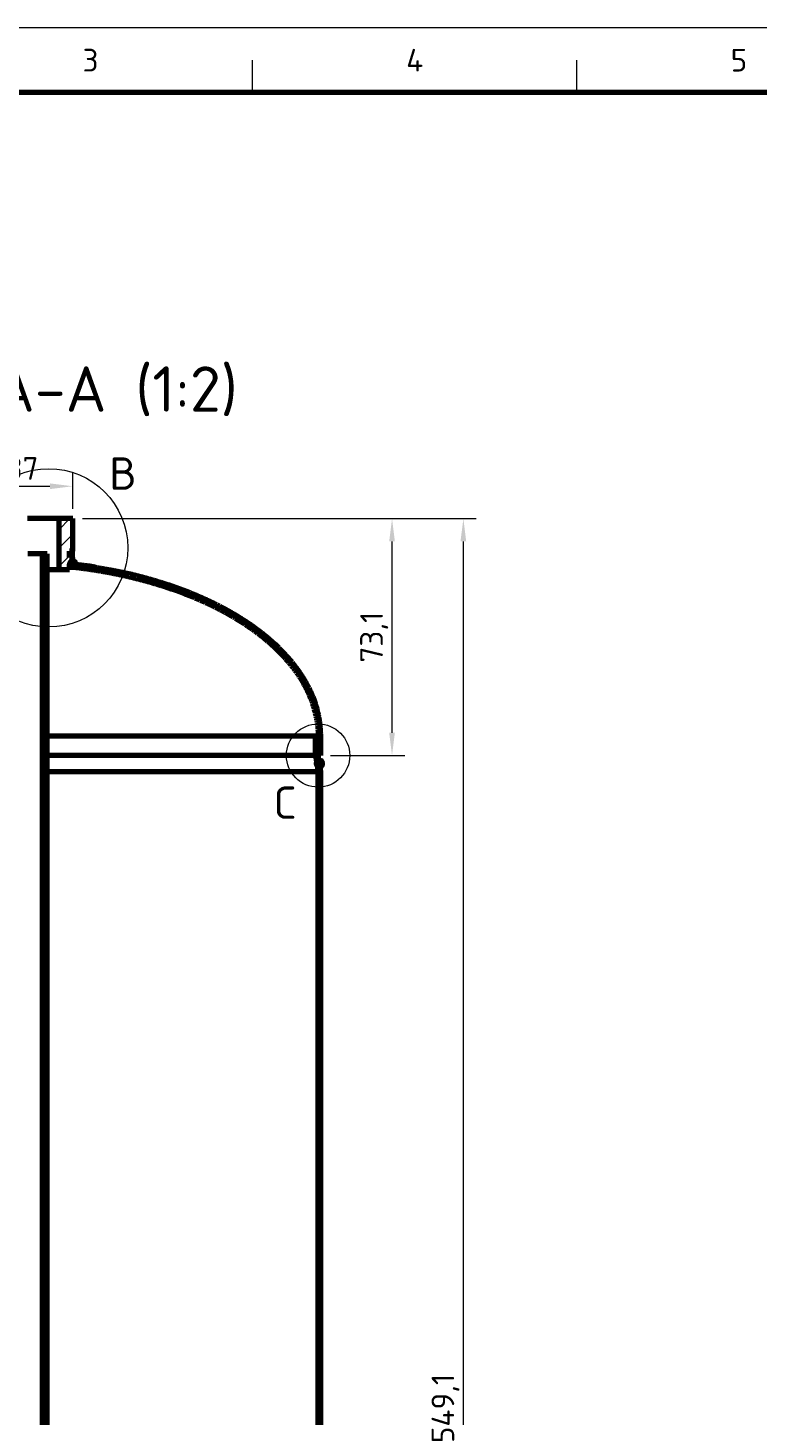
# Model space of a CAD drawing. Header units: millimetres. Extents: x 0 to 2208, y 0 to 420.
# Drawn here: x 592.3 to 705, y 205.8 to 420 of the extents above; entities that cross this region are included whole.
import ezdxf
from ezdxf.enums import TextEntityAlignment as Align

# ---------------------------------------------------------------- set-up
doc = ezdxf.new("R2010")
doc.units = ezdxf.units.MM
for name, color, linetype, lineweight in [('01-VISIBLE', 7, 'CONTINUOUS', 70), ('04-COTA', 3, 'CONTINUOUS', 18), ('05-RAYADO', 8, 'CONTINUOUS', 18), ('06-TEXTO', 7, 'CONTINUOUS', 25), ('07-RECUADRO', 7, 'CONTINUOUS', 70), ('08-FINA', 5, 'CONTINUOUS', 18)]:
    doc.layers.add(name, color=color, linetype=linetype, lineweight=lineweight)
doc.styles.add('ISO3098', font='isocpeur.ttf')
doc.dimstyles.new('FLAMA-IRAM', dxfattribs={"dimtxt": 3.5, "dimasz": 3.5, "dimexe": 2, "dimexo": 1.5, "dimgap": 1, "dimtad": 1, "dimdec": 1, "dimtxsty": 'ISO3098', "dimblk": 'IRAM_FLECHA', "dimblk1": 'IRAM_FLECHA', "dimblk2": 'IRAM_FLECHA', "dimcen": 2.5, "dimclrd": 256, "dimclre": 256, "dimclrt": 256, "dimazin": 3, "dimtfac": 1, "dimtmove": 0, "dimatfit": 3, "dimlwd": 18, "dimlwe": 18})

# ---------------------------------------------------------------- blocks, each defined once
blk = doc.blocks.new('IRAM_FLECHA')
blk.add_solid([(0, 0), (-1, 0.125), (-1, -0.125)])

msp = doc.modelspace()

# ---------------------------------------------------------------- hatches: boundary and pattern name
at = {"layer": '05-RAYADO'}
h = msp.add_hatch(dxfattribs=at)
h.set_pattern_fill('ANSI31', scale=0.62992)
h.paths.add_polyline_path([(599.25, 337.269), (598.755, 337.269), (598.755, 336.368), (597.094, 336.368), (597.094, 344.269), (599.25, 344.269), (599.25, 339.269), (598.75, 339.269), (598.75, 338.269), (599.25, 338.269)])
h = msp.add_hatch(color=7, dxfattribs=at)
h.dxf.hatch_style = 1
h.paths.add_polyline_path([(594.575, 338.869), (595.325, 338.869), (595.325, 81.131), (594.575, 81.131)])
h = msp.add_hatch(color=7, dxfattribs=at)
h.dxf.hatch_style = 1
h.paths.add_polyline_path([(637.5, 310.731), (637.5, 307.731), (637.1, 307.731), (637.1, 310.731), (637.1, 310.857), (637.099, 310.982), (637.098, 311.108), (637.096, 311.233), (637.094, 311.359), (637.09, 311.485), (637.086, 311.61), (637.081, 311.736), (637.074, 311.861), (637.066, 311.986), (637.056, 312.112), (637.044, 312.237), (637.031, 312.362), (637.015, 312.486), (636.996, 312.61), (636.977, 312.734), (636.955, 312.858), (636.933, 312.982), (636.91, 313.105), (636.886, 313.229), (636.862, 313.352), (636.838, 313.475), (636.813, 313.598), (636.788, 313.721), (636.762, 313.844), (636.735, 313.967), (636.708, 314.09), (636.68, 314.212), (636.652, 314.335), (636.623, 314.457), (636.593, 314.579), (636.563, 314.701), (636.532, 314.822), (636.5, 314.944), (636.467, 315.065), (636.433, 315.186), (636.398, 315.307), (636.362, 315.427), (636.325, 315.547), (636.286, 315.667), (636.247, 315.786), (636.207, 315.905), (636.165, 316.023), (636.122, 316.141), (636.079, 316.259), (636.034, 316.377), (635.988, 316.494), (635.942, 316.61), (635.894, 316.726), (635.845, 316.842), (635.796, 316.958), (635.746, 317.073), (635.694, 317.187), (635.642, 317.302), (635.589, 317.416), (635.536, 317.529), (635.482, 317.643), (635.427, 317.756), (635.371, 317.868), (635.315, 317.981), (635.258, 318.093), (635.2, 318.204), (635.142, 318.315), (635.083, 318.426), (635.023, 318.537), (634.963, 318.647), (634.902, 318.757), (634.841, 318.866), (634.778, 318.975), (634.715, 319.084), (634.652, 319.193), (634.588, 319.3), (634.523, 319.408), (634.457, 319.515), (634.391, 319.622), (634.324, 319.728), (634.256, 319.834), (634.188, 319.94), (634.119, 320.045), (634.05, 320.149), (633.98, 320.253), (633.909, 320.357), (633.837, 320.46), (633.765, 320.563), (633.693, 320.666), (633.619, 320.768), (633.546, 320.87), (633.471, 320.971), (633.396, 321.072), (633.321, 321.172), (633.245, 321.272), (633.168, 321.371), (633.091, 321.471), (633.013, 321.569), (632.935, 321.668), (632.856, 321.765), (632.777, 321.863), (632.697, 321.96), (632.617, 322.057), (632.537, 322.153), (632.455, 322.249), (632.374, 322.344), (632.292, 322.439), (632.209, 322.534), (632.126, 322.628), (632.042, 322.722), (631.959, 322.815), (631.874, 322.909), (631.789, 323.001), (631.704, 323.093), (631.618, 323.185), (631.532, 323.277), (631.446, 323.368), (631.359, 323.458), (631.271, 323.548), (631.183, 323.638), (631.095, 323.728), (631.007, 323.817), (630.918, 323.905), (630.828, 323.994), (630.738, 324.081), (630.648, 324.169), (630.558, 324.256), (630.467, 324.342), (630.375, 324.429), (630.284, 324.515), (630.191, 324.6), (630.099, 324.685), (630.006, 324.77), (629.913, 324.854), (629.82, 324.938), (629.726, 325.021), (629.632, 325.105), (629.537, 325.187), (629.442, 325.27), (629.347, 325.352), (629.252, 325.433), (629.156, 325.515), (629.06, 325.595), (628.963, 325.676), (628.867, 325.756), (628.77, 325.836), (628.672, 325.915), (628.575, 325.994), (628.477, 326.073), (628.378, 326.151), (628.28, 326.229), (628.181, 326.307), (628.082, 326.384), (627.983, 326.461), (627.883, 326.537), (627.783, 326.613), (627.683, 326.689), (627.582, 326.764), (627.482, 326.839), (627.381, 326.914), (627.279, 326.988), (627.178, 327.062), (627.076, 327.136), (626.974, 327.209), (626.872, 327.282), (626.769, 327.355), (626.667, 327.427), (626.564, 327.499), (626.46, 327.57), (626.357, 327.642), (626.253, 327.712), (626.149, 327.783), (626.045, 327.853), (625.941, 327.923), (625.836, 327.993), (625.731, 328.062), (625.626, 328.131), (625.521, 328.199), (625.415, 328.267), (625.31, 328.335), (625.204, 328.403), (625.098, 328.47), (624.991, 328.537), (624.885, 328.603), (624.778, 328.67), (624.671, 328.735), (624.564, 328.801), (624.457, 328.866), (624.349, 328.931), (624.241, 328.996), (624.133, 329.06), (624.025, 329.124), (623.917, 329.188), (623.809, 329.251), (623.7, 329.314), (623.591, 329.377), (623.482, 329.439), (623.373, 329.501), (623.264, 329.563), (623.154, 329.625), (623.044, 329.686), (622.935, 329.747), (622.824, 329.807), (622.714, 329.868), (622.604, 329.928), (622.493, 329.987), (622.383, 330.047), (622.272, 330.106), (622.161, 330.165), (622.05, 330.223), (621.938, 330.281), (621.827, 330.339), (621.715, 330.397), (621.604, 330.454), (621.492, 330.511), (621.38, 330.568), (621.267, 330.624), (621.155, 330.68), (621.042, 330.736), (620.93, 330.792), (620.817, 330.847), (620.704, 330.902), (620.591, 330.957), (620.478, 331.011), (620.364, 331.065), (620.251, 331.119), (620.137, 331.173), (620.024, 331.226), (619.91, 331.279), (619.796, 331.332), (619.682, 331.384), (619.567, 331.437), (619.453, 331.489), (619.339, 331.54), (619.224, 331.592), (619.109, 331.643), (618.994, 331.694), (618.879, 331.744), (618.764, 331.794), (618.649, 331.844), (618.534, 331.894), (618.418, 331.944), (618.303, 331.993), (618.187, 332.042), (618.071, 332.091), (617.955, 332.139), (617.839, 332.187), (617.723, 332.235), (617.607, 332.283), (617.491, 332.33), (617.374, 332.377), (617.258, 332.424), (617.141, 332.471), (617.024, 332.517), (616.907, 332.563), (616.79, 332.609), (616.673, 332.654), (616.556, 332.7), (616.439, 332.745), (616.322, 332.79), (616.204, 332.834), (616.087, 332.879), (615.969, 332.923), (615.851, 332.966), (615.733, 333.01), (615.616, 333.053), (615.498, 333.096), (615.379, 333.139), (615.261, 333.182), (615.143, 333.224), (615.025, 333.266), (614.906, 333.308), (614.788, 333.349), (614.669, 333.391), (614.55, 333.432), (614.432, 333.473), (614.313, 333.513), (614.194, 333.554), (614.075, 333.594), (613.956, 333.634), (613.836, 333.673), (613.717, 333.713), (613.598, 333.752), (613.478, 333.791), (613.359, 333.829), (613.239, 333.868), (613.12, 333.906), (613, 333.944), (612.88, 333.982), (612.76, 334.019), (612.64, 334.056), (612.52, 334.093), (612.4, 334.13), (612.28, 334.167), (612.16, 334.203), (612.039, 334.239), (611.919, 334.275), (611.799, 334.311), (611.678, 334.346), (611.557, 334.381), (611.437, 334.416), (611.316, 334.451), (611.195, 334.486), (611.074, 334.52), (610.954, 334.554), (610.833, 334.588), (610.712, 334.621), (610.59, 334.655), (610.469, 334.688), (610.348, 334.721), (610.227, 334.753), (610.105, 334.786), (609.984, 334.818), (609.863, 334.85), (609.741, 334.882), (609.619, 334.913), (609.498, 334.945), (609.376, 334.976), (609.254, 335.007), (609.133, 335.038), (609.011, 335.068), (608.889, 335.098), (608.767, 335.128), (608.645, 335.158), (608.523, 335.188), (608.401, 335.217), (608.278, 335.246), (608.156, 335.275), (608.034, 335.304), (607.912, 335.333), (607.789, 335.361), (607.667, 335.389), (607.544, 335.417), (607.422, 335.444), (607.299, 335.472), (607.177, 335.499), (607.054, 335.526), (606.931, 335.553), (606.808, 335.58), (606.686, 335.606), (606.563, 335.632), (606.44, 335.658), (606.317, 335.684), (606.194, 335.709), (606.071, 335.735), (605.948, 335.76), (605.825, 335.785), (605.702, 335.809), (605.578, 335.834), (605.455, 335.858), (605.332, 335.882), (605.209, 335.906), (605.085, 335.93), (604.962, 335.953), (604.838, 335.977), (604.715, 336), (604.591, 336.022), (604.468, 336.045), (604.344, 336.067), (604.221, 336.09), (604.097, 336.112), (603.973, 336.133), (603.85, 336.155), (603.726, 336.176), (603.602, 336.198), (603.478, 336.219), (603.354, 336.239), (603.23, 336.26), (603.106, 336.28), (602.982, 336.301), (602.858, 336.321), (602.734, 336.34), (602.61, 336.36), (602.486, 336.379), (602.362, 336.398), (602.238, 336.417), (602.114, 336.436), (601.989, 336.455), (601.865, 336.473), (601.741, 336.491), (601.617, 336.509), (601.492, 336.527), (601.368, 336.545), (601.243, 336.562), (601.119, 336.579), (600.995, 336.596), (600.87, 336.613), (600.746, 336.63), (600.621, 336.646), (600.496, 336.662), (600.372, 336.678), (600.247, 336.694), (600.123, 336.709), (599.998, 336.725), (599.873, 336.74), (599.749, 336.755), (599.624, 336.77), (599.499, 336.784), (599.374, 336.799), (599.249, 336.813), (599.125, 336.827), (599, 336.841), (598.875, 336.855), (598.75, 336.868), (598.75, 337.269), (598.876, 337.255), (599.003, 337.242), (599.129, 337.228), (599.256, 337.215), (599.382, 337.201), (599.509, 337.188), (599.635, 337.174), (599.762, 337.161), (599.888, 337.147), (600.014, 337.133), (600.141, 337.119), (600.267, 337.106), (600.394, 337.092), (600.52, 337.078), (600.646, 337.064), (600.773, 337.05), (600.899, 337.036), (601.026, 337.022), (601.152, 337.007), (601.278, 336.993), (601.405, 336.978), (601.531, 336.963), (601.657, 336.948), (601.783, 336.933), (601.91, 336.917), (602.036, 336.901), (602.162, 336.884), (602.287, 336.866), (602.413, 336.844), (602.536, 336.814), (602.655, 336.768), (602.777, 336.734), (602.901, 336.706), (603.026, 336.681), (603.151, 336.656), (603.276, 336.633), (603.401, 336.61), (603.526, 336.587), (603.651, 336.564), (603.776, 336.542), (603.901, 336.519), (604.026, 336.497), (604.152, 336.475), (604.277, 336.453), (604.402, 336.43), (604.527, 336.408), (604.653, 336.386), (604.778, 336.364), (604.903, 336.342), (605.028, 336.319), (605.153, 336.297), (605.278, 336.274), (605.404, 336.252), (605.529, 336.229), (605.654, 336.206), (605.779, 336.183), (605.904, 336.16), (606.029, 336.137), (606.154, 336.113), (606.279, 336.09), (606.404, 336.066), (606.529, 336.042), (606.653, 336.017), (606.778, 335.992), (606.903, 335.967), (607.027, 335.942), (607.152, 335.916), (607.276, 335.89), (607.401, 335.864), (607.525, 335.837), (607.649, 335.81), (607.773, 335.782), (607.897, 335.754), (608.021, 335.726), (608.145, 335.697), (608.269, 335.668), (608.393, 335.639), (608.517, 335.609), (608.64, 335.579), (608.764, 335.549), (608.887, 335.518), (609.01, 335.487), (609.133, 335.455), (609.257, 335.424), (609.38, 335.391), (609.503, 335.359), (609.625, 335.326), (609.748, 335.293), (609.871, 335.26), (609.994, 335.227), (610.116, 335.193), (610.239, 335.159), (610.361, 335.125), (610.484, 335.091), (610.606, 335.057), (610.729, 335.022), (610.851, 334.988), (610.974, 334.953), (611.096, 334.918), (611.218, 334.883), (611.34, 334.848), (611.462, 334.813), (611.585, 334.777), (611.707, 334.742), (611.829, 334.706), (611.951, 334.67), (612.072, 334.634), (612.194, 334.597), (612.316, 334.561), (612.438, 334.524), (612.56, 334.487), (612.681, 334.45), (612.803, 334.412), (612.924, 334.375), (613.046, 334.337), (613.167, 334.299), (613.288, 334.261), (613.409, 334.222), (613.531, 334.184), (613.652, 334.145), (613.773, 334.105), (613.893, 334.066), (614.014, 334.026), (614.135, 333.986), (614.256, 333.946), (614.376, 333.905), (614.496, 333.865), (614.617, 333.823), (614.737, 333.782), (614.857, 333.74), (614.977, 333.698), (615.097, 333.656), (615.217, 333.614), (615.337, 333.571), (615.457, 333.528), (615.576, 333.485), (615.696, 333.441), (615.815, 333.397), (615.934, 333.353), (616.053, 333.309), (616.172, 333.264), (616.291, 333.219), (616.41, 333.174), (616.529, 333.129), (616.648, 333.083), (616.766, 333.037), (616.885, 332.991), (617.003, 332.944), (617.121, 332.898), (617.24, 332.851), (617.358, 332.803), (617.476, 332.756), (617.593, 332.708), (617.711, 332.66), (617.829, 332.612), (617.946, 332.563), (618.064, 332.514), (618.181, 332.465), (618.298, 332.416), (618.415, 332.366), (618.532, 332.317), (618.649, 332.267), (618.766, 332.216), (618.883, 332.166), (618.999, 332.115), (619.116, 332.064), (619.232, 332.012), (619.348, 331.96), (619.464, 331.908), (619.58, 331.856), (619.696, 331.804), (619.812, 331.751), (619.927, 331.698), (620.043, 331.644), (620.158, 331.591), (620.273, 331.537), (620.388, 331.483), (620.503, 331.428), (620.618, 331.373), (620.732, 331.318), (620.847, 331.263), (620.961, 331.207), (621.075, 331.151), (621.189, 331.095), (621.303, 331.039), (621.417, 330.982), (621.531, 330.925), (621.644, 330.867), (621.757, 330.81), (621.871, 330.752), (621.984, 330.693), (622.096, 330.635), (622.209, 330.576), (622.322, 330.517), (622.434, 330.457), (622.546, 330.397), (622.658, 330.337), (622.77, 330.277), (622.882, 330.216), (622.993, 330.155), (623.105, 330.094), (623.216, 330.032), (623.327, 329.97), (623.438, 329.908), (623.549, 329.845), (623.659, 329.782), (623.77, 329.719), (623.88, 329.655), (623.99, 329.592), (624.099, 329.527), (624.209, 329.463), (624.319, 329.398), (624.428, 329.333), (624.537, 329.268), (624.646, 329.202), (624.754, 329.136), (624.863, 329.069), (624.971, 329.003), (625.079, 328.936), (625.187, 328.868), (625.295, 328.801), (625.402, 328.733), (625.509, 328.664), (625.616, 328.595), (625.723, 328.526), (625.83, 328.457), (625.936, 328.387), (626.042, 328.317), (626.148, 328.247), (626.254, 328.176), (626.359, 328.105), (626.464, 328.034), (626.569, 327.962), (626.674, 327.89), (626.779, 327.818), (626.883, 327.745), (626.987, 327.672), (627.091, 327.598), (627.194, 327.524), (627.298, 327.45), (627.401, 327.376), (627.503, 327.301), (627.606, 327.226), (627.708, 327.15), (627.81, 327.074), (627.912, 326.998), (628.013, 326.921), (628.114, 326.844), (628.215, 326.767), (628.316, 326.689), (628.416, 326.611), (628.516, 326.532), (628.616, 326.453), (628.716, 326.374), (628.815, 326.294), (628.914, 326.214), (629.012, 326.134), (629.11, 326.053), (629.208, 325.972), (629.306, 325.891), (629.403, 325.809), (629.5, 325.727), (629.597, 325.644), (629.693, 325.561), (629.789, 325.478), (629.885, 325.394), (629.98, 325.31), (630.075, 325.225), (630.17, 325.14), (630.264, 325.055), (630.358, 324.969), (630.452, 324.883), (630.545, 324.797), (630.638, 324.71), (630.731, 324.623), (630.823, 324.535), (630.914, 324.447), (631.006, 324.359), (631.097, 324.27), (631.187, 324.181), (631.278, 324.091), (631.367, 324.001), (631.457, 323.91), (631.546, 323.82), (631.634, 323.728), (631.722, 323.637), (631.81, 323.545), (631.897, 323.452), (631.984, 323.359), (632.071, 323.266), (632.157, 323.172), (632.242, 323.078), (632.327, 322.984), (632.412, 322.889), (632.496, 322.794), (632.58, 322.698), (632.663, 322.602), (632.746, 322.505), (632.828, 322.408), (632.91, 322.311), (632.991, 322.213), (633.072, 322.115), (633.152, 322.016), (633.232, 321.917), (633.311, 321.818), (633.39, 321.718), (633.468, 321.617), (633.546, 321.517), (633.623, 321.415), (633.699, 321.314), (633.775, 321.212), (633.851, 321.11), (633.925, 321.007), (634, 320.904), (634.073, 320.8), (634.147, 320.696), (634.219, 320.592), (634.291, 320.487), (634.362, 320.381), (634.433, 320.276), (634.503, 320.17), (634.573, 320.063), (634.641, 319.956), (634.71, 319.849), (634.777, 319.741), (634.844, 319.633), (634.91, 319.524), (634.976, 319.415), (635.041, 319.306), (635.105, 319.196), (635.168, 319.086), (635.231, 318.976), (635.293, 318.865), (635.355, 318.753), (635.416, 318.642), (635.476, 318.529), (635.535, 318.417), (635.593, 318.304), (635.651, 318.191), (635.708, 318.077), (635.764, 317.963), (635.82, 317.849), (635.875, 317.734), (635.928, 317.619), (635.982, 317.503), (636.034, 317.387), (636.086, 317.271), (636.136, 317.154), (636.186, 317.037), (636.235, 316.92), (636.284, 316.802), (636.331, 316.684), (636.378, 316.566), (636.423, 316.447), (636.468, 316.328), (636.512, 316.209), (636.555, 316.09), (636.597, 315.97), (636.639, 315.849), (636.679, 315.729), (636.719, 315.608), (636.757, 315.487), (636.795, 315.365), (636.832, 315.244), (636.868, 315.122), (636.903, 314.999), (636.937, 314.877), (636.97, 314.754), (637.002, 314.631), (637.033, 314.508), (637.063, 314.384), (637.092, 314.26), (637.12, 314.136), (637.148, 314.012), (637.174, 313.888), (637.199, 313.763), (637.224, 313.638), (637.247, 313.513), (637.269, 313.388), (637.291, 313.263), (637.311, 313.137), (637.33, 313.012), (637.349, 312.886), (637.366, 312.76), (637.382, 312.634), (637.397, 312.507), (637.411, 312.381), (637.425, 312.254), (637.437, 312.128), (637.448, 312.001), (637.458, 311.874), (637.467, 311.748), (637.474, 311.621), (637.481, 311.494), (637.487, 311.367), (637.492, 311.24), (637.495, 311.112), (637.498, 310.985), (637.499, 310.858)])
h = msp.add_hatch(color=7, dxfattribs=at)
h.dxf.hatch_style = 1
h.paths.add_polyline_path([(599.75, 337.269), (599.74, 337.168), (599.709, 337.072), (599.66, 336.983), (599.594, 336.907), (599.514, 336.845), (599.424, 336.8), (599.326, 336.775), (599.225, 336.77), (599.125, 336.785), (599.03, 336.82), (598.944, 336.874), (598.871, 336.943), (598.813, 337.026), (598.773, 337.119), (598.753, 337.218), (598.753, 337.32), (598.773, 337.419), (598.813, 337.512), (598.871, 337.595), (598.944, 337.664), (599.03, 337.718), (599.125, 337.753), (599.225, 337.768), (599.326, 337.763), (599.424, 337.738), (599.514, 337.693), (599.594, 337.631), (599.66, 337.555), (599.709, 337.466), (599.74, 337.37)])
h = msp.add_hatch(color=7, dxfattribs=at)
h.dxf.hatch_style = 1
h.paths.add_polyline_path([(637.5, 305.231), (637.5, 69.731), (637.1, 69.731), (637.1, 305.231), (636.7, 307.731), (636.7, 310.731), (637.1, 310.731), (637.1, 307.731)])
h = msp.add_hatch(color=7, dxfattribs=at)
h.dxf.hatch_style = 1
h.paths.add_polyline_path([(637.8, 306.481), (637.79, 306.38), (637.759, 306.284), (637.71, 306.195), (637.644, 306.119), (637.564, 306.057), (637.474, 306.012), (637.376, 305.987), (637.275, 305.982), (637.175, 305.997), (637.08, 306.032), (636.994, 306.086), (636.921, 306.155), (636.863, 306.238), (636.823, 306.331), (636.803, 306.43), (636.803, 306.532), (636.823, 306.631), (636.863, 306.724), (636.921, 306.807), (636.994, 306.876), (637.08, 306.93), (637.175, 306.965), (637.275, 306.98), (637.376, 306.975), (637.474, 306.95), (637.564, 306.905), (637.644, 306.843), (637.71, 306.767), (637.759, 306.678), (637.79, 306.582)])

# ---------------------------------------------------------------- linework, layer by layer
at = {"layer": '01-VISIBLE'}
for p, q in [((599.25, 344.269), (597.094, 344.269)), ((597.094, 344.269), (597.094, 336.368)), ((599.25, 339.269), (599.25, 344.269)), ((595.325, 338.869), (594.575, 338.869)), ((594.575, 81.131), (594.575, 338.869)), ((595.325, 81.131), (595.325, 338.869)), ((598.75, 338.269), (598.75, 339.269)), ((599.25, 339.269), (598.75, 339.269)), ((599.236, 338.269), (599.236, 339.269)), ((598.755, 336.368), (597.094, 336.368)), ((599.25, 338.269), (598.75, 338.269)), ((598.75, 337.269), (598.75, 336.868)), ((598.755, 336.368), (598.755, 337.269)), ((599.25, 337.269), (598.755, 337.269)), ((599.25, 337.269), (599.25, 338.269)), ((637.1, 310.731), (636.7, 310.731)), ((636.7, 307.731), (636.7, 310.731)), ((637.1, 307.731), (637.1, 310.731)), ((637.1, 310.731), (637.1, 307.731)), ((637.5, 307.731), (637.5, 310.731)), ((636.7, 307.731), (637.1, 305.231)), ((637.5, 305.231), (637.1, 307.731)), ((637.1, 307.731), (637.5, 307.731)), ((637.1, 69.731), (637.1, 305.231)), ((637.5, 69.731), (637.5, 305.231))]:
    msp.add_line(p, q, dxfattribs=at)
for points in [[(597.094, 344.269), (596.943, 344.269), (596.792, 344.269), (596.641, 344.269), (596.49, 344.269), (596.339, 344.269), (596.188, 344.269), (596.037, 344.269), (595.887, 344.269), (595.736, 344.269), (595.585, 344.269), (595.434, 344.269), (595.283, 344.269), (595.132, 344.269), (594.981, 344.269), (594.83, 344.269), (594.679, 344.269), (594.528, 344.269), (594.377, 344.269), (594.226, 344.269), (594.075, 344.269), (593.924, 344.269), (593.773, 344.269), (593.622, 344.269), (593.472, 344.269), (593.321, 344.269), (593.17, 344.269), (593.019, 344.269), (592.868, 344.269), (592.717, 344.269), (592.566, 344.269), (592.415, 344.269), (592.264, 344.269)], [(594.575, 338.869), (594.425, 338.869), (594.275, 338.869), (594.125, 338.869), (593.975, 338.869), (593.825, 338.869), (593.675, 338.869), (593.525, 338.869), (593.375, 338.869), (593.225, 338.869), (593.075, 338.869), (592.925, 338.869), (592.775, 338.869), (592.625, 338.869), (592.475, 338.869), (592.325, 338.869)], [(597.094, 336.368), (596.933, 336.368), (596.772, 336.368), (596.612, 336.368), (596.451, 336.368), (596.29, 336.368), (596.129, 336.368), (595.968, 336.368), (595.807, 336.368), (595.647, 336.368), (595.486, 336.368), (595.325, 336.368)], [(637.5, 310.731), (637.499, 310.881), (637.497, 311.031), (637.493, 311.181), (637.488, 311.331), (637.482, 311.481), (637.474, 311.631), (637.464, 311.781), (637.453, 311.93), (637.441, 312.08), (637.427, 312.229), (637.412, 312.378), (637.395, 312.527), (637.377, 312.676), (637.357, 312.825), (637.336, 312.974), (637.313, 313.122), (637.289, 313.27), (637.264, 313.418), (637.237, 313.566), (637.209, 313.713), (637.18, 313.86), (637.149, 314.007), (637.117, 314.154), (637.083, 314.3), (637.048, 314.446), (637.012, 314.591), (636.974, 314.737), (636.935, 314.881), (636.895, 315.026), (636.854, 315.17), (636.811, 315.314), (636.767, 315.457), (636.721, 315.6), (636.675, 315.743), (636.627, 315.885), (636.577, 316.027), (636.527, 316.168), (636.475, 316.309), (636.422, 316.45), (636.368, 316.59), (636.313, 316.729), (636.257, 316.868), (636.199, 317.007), (636.14, 317.145), (636.081, 317.282), (636.02, 317.419), (635.957, 317.556), (635.894, 317.692), (635.83, 317.828), (635.765, 317.963), (635.698, 318.097), (635.631, 318.231), (635.562, 318.365), (635.492, 318.498), (635.422, 318.63), (635.35, 318.762), (635.278, 318.893), (635.204, 319.024), (635.129, 319.154), (635.054, 319.284), (634.977, 319.413), (634.9, 319.541), (634.822, 319.669), (634.742, 319.797), (634.662, 319.924), (634.581, 320.05), (634.499, 320.176), (634.416, 320.301), (634.333, 320.425), (634.248, 320.549), (634.163, 320.673), (634.077, 320.795), (633.99, 320.918), (633.902, 321.039), (633.813, 321.16), (633.724, 321.281), (633.634, 321.401), (633.543, 321.52), (633.451, 321.639), (633.359, 321.757), (633.266, 321.875), (633.172, 321.992), (633.077, 322.108), (632.982, 322.224), (632.886, 322.339), (632.789, 322.454), (632.692, 322.568), (632.594, 322.682), (632.495, 322.795), (632.396, 322.907), (632.296, 323.019), (632.195, 323.13), (632.094, 323.241), (631.992, 323.351), (631.889, 323.461), (631.786, 323.57), (631.682, 323.678), (631.578, 323.786), (631.473, 323.894), (631.368, 324), (631.262, 324.107), (631.155, 324.212), (631.048, 324.317), (630.941, 324.422), (630.832, 324.526), (630.724, 324.629), (630.614, 324.732), (630.505, 324.834), (630.395, 324.936), (630.284, 325.038), (630.173, 325.138), (630.061, 325.238), (629.949, 325.338), (629.836, 325.437), (629.723, 325.536), (629.609, 325.634), (629.495, 325.731), (629.381, 325.828), (629.266, 325.925), (629.15, 326.02), (629.034, 326.116), (628.918, 326.211), (628.802, 326.305), (628.684, 326.399), (628.567, 326.492), (628.449, 326.585), (628.331, 326.677), (628.212, 326.769), (628.093, 326.86), (627.974, 326.951), (627.854, 327.041), (627.733, 327.131), (627.613, 327.22), (627.492, 327.309), (627.371, 327.397), (627.249, 327.485), (627.127, 327.573), (627.004, 327.659), (626.882, 327.746), (626.759, 327.831), (626.635, 327.917), (626.511, 328.002), (626.387, 328.086), (626.263, 328.17), (626.138, 328.253), (626.013, 328.336), (625.888, 328.419), (625.762, 328.501), (625.636, 328.582), (625.51, 328.664), (625.384, 328.744), (625.257, 328.824), (625.13, 328.904), (625.002, 328.983), (624.875, 329.062), (624.747, 329.14), (624.618, 329.218), (624.49, 329.296), (624.361, 329.373), (624.232, 329.449), (624.103, 329.526), (623.973, 329.601), (623.843, 329.676), (623.713, 329.751), (623.583, 329.826), (623.452, 329.899), (623.322, 329.973), (623.191, 330.046), (623.059, 330.119), (622.928, 330.191), (622.796, 330.263), (622.664, 330.334), (622.532, 330.405), (622.399, 330.475), (622.267, 330.546), (622.134, 330.615), (622.001, 330.684), (621.867, 330.753), (621.734, 330.822), (621.6, 330.89), (621.466, 330.957), (621.332, 331.024), (621.197, 331.091), (621.063, 331.158), (620.928, 331.223), (620.793, 331.289), (620.658, 331.354), (620.523, 331.419), (620.387, 331.483), (620.251, 331.547), (620.115, 331.611), (619.979, 331.674), (619.843, 331.736), (619.706, 331.799), (619.57, 331.861), (619.433, 331.922), (619.296, 331.984), (619.159, 332.044), (619.022, 332.105), (618.884, 332.165), (618.746, 332.225), (618.609, 332.284), (618.471, 332.343), (618.332, 332.402), (618.194, 332.46), (618.056, 332.518), (617.917, 332.575), (617.778, 332.632), (617.64, 332.689), (617.501, 332.746), (617.361, 332.802), (617.222, 332.858), (617.083, 332.913), (616.943, 332.968), (616.803, 333.023), (616.663, 333.077), (616.523, 333.131), (616.383, 333.184), (616.243, 333.238), (616.103, 333.29), (615.962, 333.343), (615.821, 333.395), (615.68, 333.447), (615.539, 333.498), (615.398, 333.549), (615.257, 333.6), (615.116, 333.65), (614.974, 333.7), (614.832, 333.749), (614.691, 333.798), (614.549, 333.847), (614.407, 333.895), (614.264, 333.943), (614.122, 333.99), (613.98, 334.038), (613.837, 334.084), (613.694, 334.131), (613.552, 334.177), (613.409, 334.223), (613.266, 334.268), (613.123, 334.313), (612.979, 334.358), (612.836, 334.402), (612.693, 334.446), (612.549, 334.49), (612.406, 334.534), (612.262, 334.577), (612.118, 334.62), (611.974, 334.663), (611.83, 334.705), (611.686, 334.748), (611.542, 334.79), (611.398, 334.831), (611.254, 334.873), (611.11, 334.914), (610.966, 334.955), (610.821, 334.996), (610.677, 335.037), (610.532, 335.078), (610.388, 335.118), (610.243, 335.158), (610.099, 335.198), (609.954, 335.238), (609.809, 335.277), (609.664, 335.316), (609.519, 335.355), (609.374, 335.393), (609.229, 335.431), (609.084, 335.468), (608.938, 335.505), (608.793, 335.541), (608.647, 335.577), (608.501, 335.613), (608.355, 335.648), (608.209, 335.682), (608.063, 335.716), (607.917, 335.75), (607.77, 335.783), (607.624, 335.815), (607.477, 335.847), (607.331, 335.878), (607.184, 335.909), (607.037, 335.94), (606.89, 335.97), (606.743, 335.999), (606.596, 336.028), (606.448, 336.057), (606.301, 336.085), (606.154, 336.113), (606.006, 336.141), (605.859, 336.169), (605.711, 336.196), (605.563, 336.223), (605.416, 336.25), (605.268, 336.276), (605.12, 336.303), (604.973, 336.329), (604.825, 336.355), (604.677, 336.382), (604.53, 336.408), (604.382, 336.434), (604.234, 336.46), (604.086, 336.486), (603.939, 336.513), (603.791, 336.539), (603.643, 336.565), (603.496, 336.592), (603.348, 336.619), (603.2, 336.647), (603.053, 336.675), (602.906, 336.705), (602.76, 336.738), (602.616, 336.782), (602.475, 336.831), (602.327, 336.859), (602.179, 336.882), (602.03, 336.902), (601.882, 336.921), (601.733, 336.939), (601.584, 336.957), (601.435, 336.975), (601.286, 336.992), (601.137, 337.009), (600.987, 337.026), (600.838, 337.043), (600.689, 337.059), (600.54, 337.076), (600.391, 337.092), (600.242, 337.108), (600.093, 337.125), (599.943, 337.141), (599.794, 337.157), (599.645, 337.173), (599.496, 337.189), (599.347, 337.205), (599.198, 337.221), (599.048, 337.237), (598.899, 337.253), (598.75, 337.269)], [(598.75, 336.868), (598.9, 336.852), (599.049, 336.835), (599.199, 336.819), (599.348, 336.802), (599.498, 336.785), (599.647, 336.767), (599.796, 336.749), (599.946, 336.731), (600.095, 336.713), (600.244, 336.694), (600.393, 336.675), (600.543, 336.656), (600.692, 336.637), (600.841, 336.617), (600.99, 336.597), (601.139, 336.576), (601.288, 336.556), (601.437, 336.535), (601.586, 336.514), (601.735, 336.492), (601.884, 336.47), (602.033, 336.448), (602.181, 336.426), (602.33, 336.403), (602.479, 336.38), (602.627, 336.357), (602.776, 336.334), (602.924, 336.31), (603.073, 336.286), (603.221, 336.262), (603.37, 336.237), (603.518, 336.212), (603.666, 336.187), (603.815, 336.161), (603.963, 336.135), (604.111, 336.109), (604.259, 336.083), (604.407, 336.056), (604.555, 336.029), (604.703, 336.002), (604.851, 335.974), (604.999, 335.946), (605.147, 335.918), (605.294, 335.89), (605.442, 335.861), (605.589, 335.832), (605.737, 335.802), (605.884, 335.773), (606.032, 335.743), (606.179, 335.712), (606.327, 335.682), (606.474, 335.651), (606.621, 335.62), (606.768, 335.588), (606.915, 335.556), (607.062, 335.524), (607.209, 335.492), (607.356, 335.459), (607.503, 335.426), (607.649, 335.393), (607.796, 335.359), (607.942, 335.325), (608.089, 335.291), (608.235, 335.257), (608.382, 335.222), (608.528, 335.187), (608.674, 335.151), (608.82, 335.115), (608.966, 335.079), (609.112, 335.043), (609.258, 335.006), (609.404, 334.969), (609.55, 334.931), (609.695, 334.894), (609.841, 334.856), (609.986, 334.817), (610.132, 334.779), (610.277, 334.74), (610.422, 334.701), (610.567, 334.661), (610.712, 334.621), (610.857, 334.581), (611.002, 334.54), (611.147, 334.499), (611.291, 334.458), (611.436, 334.417), (611.581, 334.375), (611.725, 334.332), (611.869, 334.29), (612.013, 334.247), (612.158, 334.204), (612.302, 334.16), (612.445, 334.116), (612.589, 334.072), (612.733, 334.028), (612.876, 333.983), (613.02, 333.938), (613.163, 333.892), (613.307, 333.846), (613.45, 333.8), (613.593, 333.753), (613.736, 333.706), (613.879, 333.659), (614.021, 333.612), (614.164, 333.564), (614.306, 333.515), (614.449, 333.467), (614.591, 333.418), (614.733, 333.368), (614.875, 333.319), (615.017, 333.269), (615.159, 333.218), (615.3, 333.168), (615.442, 333.117), (615.583, 333.065), (615.724, 333.013), (615.865, 332.961), (616.006, 332.909), (616.147, 332.856), (616.288, 332.802), (616.428, 332.749), (616.569, 332.695), (616.709, 332.641), (616.849, 332.586), (616.989, 332.531), (617.129, 332.475), (617.269, 332.42), (617.408, 332.363), (617.548, 332.307), (617.687, 332.25), (617.826, 332.193), (617.965, 332.135), (618.104, 332.077), (618.242, 332.018), (618.381, 331.96), (618.519, 331.9), (618.657, 331.841), (618.795, 331.781), (618.933, 331.721), (619.071, 331.66), (619.208, 331.599), (619.345, 331.537), (619.483, 331.475), (619.619, 331.413), (619.756, 331.35), (619.893, 331.287), (620.029, 331.224), (620.165, 331.16), (620.301, 331.095), (620.437, 331.031), (620.573, 330.966), (620.708, 330.9), (620.843, 330.834), (620.978, 330.768), (621.113, 330.701), (621.248, 330.634), (621.382, 330.566), (621.516, 330.499), (621.65, 330.43), (621.784, 330.361), (621.918, 330.292), (622.051, 330.222), (622.184, 330.152), (622.317, 330.082), (622.45, 330.011), (622.582, 329.94), (622.714, 329.868), (622.846, 329.795), (622.978, 329.723), (623.109, 329.65), (623.241, 329.576), (623.372, 329.502), (623.502, 329.428), (623.633, 329.353), (623.763, 329.278), (623.893, 329.202), (624.023, 329.126), (624.152, 329.049), (624.281, 328.972), (624.41, 328.894), (624.539, 328.816), (624.667, 328.738), (624.795, 328.659), (624.923, 328.579), (625.05, 328.5), (625.178, 328.419), (625.305, 328.338), (625.431, 328.257), (625.557, 328.175), (625.683, 328.093), (625.809, 328.01), (625.934, 327.927), (626.059, 327.844), (626.184, 327.759), (626.308, 327.675), (626.432, 327.59), (626.556, 327.504), (626.679, 327.418), (626.802, 327.331), (626.925, 327.244), (627.047, 327.157), (627.169, 327.068), (627.291, 326.98), (627.412, 326.891), (627.533, 326.801), (627.653, 326.711), (627.773, 326.62), (627.893, 326.529), (628.012, 326.438), (628.131, 326.345), (628.25, 326.253), (628.368, 326.159), (628.485, 326.066), (628.603, 325.971), (628.72, 325.877), (628.836, 325.781), (628.952, 325.686), (629.067, 325.589), (629.182, 325.492), (629.297, 325.395), (629.411, 325.297), (629.525, 325.198), (629.638, 325.099), (629.751, 324.999), (629.863, 324.899), (629.975, 324.799), (630.086, 324.697), (630.196, 324.595), (630.307, 324.493), (630.416, 324.39), (630.525, 324.286), (630.634, 324.182), (630.742, 324.078), (630.85, 323.972), (630.956, 323.867), (631.063, 323.76), (631.169, 323.653), (631.274, 323.546), (631.378, 323.438), (631.482, 323.329), (631.586, 323.22), (631.689, 323.11), (631.791, 322.999), (631.892, 322.888), (631.993, 322.777), (632.094, 322.665), (632.193, 322.552), (632.292, 322.439), (632.39, 322.325), (632.488, 322.21), (632.585, 322.095), (632.681, 321.98), (632.777, 321.864), (632.872, 321.747), (632.966, 321.629), (633.059, 321.511), (633.152, 321.393), (633.243, 321.274), (633.334, 321.154), (633.425, 321.034), (633.514, 320.913), (633.603, 320.791), (633.691, 320.669), (633.777, 320.546), (633.863, 320.423), (633.949, 320.299), (634.033, 320.174), (634.116, 320.049), (634.199, 319.923), (634.28, 319.797), (634.361, 319.67), (634.44, 319.542), (634.519, 319.414), (634.597, 319.285), (634.674, 319.156), (634.749, 319.026), (634.824, 318.895), (634.898, 318.764), (634.971, 318.633), (635.043, 318.501), (635.114, 318.368), (635.184, 318.235), (635.253, 318.101), (635.322, 317.967), (635.389, 317.833), (635.455, 317.698), (635.52, 317.562), (635.585, 317.426), (635.648, 317.29), (635.71, 317.153), (635.771, 317.015), (635.831, 316.877), (635.889, 316.738), (635.946, 316.599), (636.002, 316.459), (636.056, 316.319), (636.109, 316.178), (636.16, 316.037), (636.21, 315.895), (636.258, 315.752), (636.305, 315.609), (636.35, 315.466), (636.393, 315.322), (636.435, 315.177), (636.476, 315.032), (636.515, 314.887), (636.553, 314.742), (636.589, 314.596), (636.625, 314.45), (636.66, 314.303), (636.693, 314.156), (636.726, 314.01), (636.758, 313.863), (636.789, 313.715), (636.819, 313.568), (636.849, 313.421), (636.878, 313.273), (636.906, 313.125), (636.933, 312.977), (636.96, 312.829), (636.985, 312.681), (637.008, 312.532), (637.028, 312.383), (637.045, 312.234), (637.059, 312.084), (637.07, 311.934), (637.078, 311.784), (637.085, 311.633), (637.09, 311.483), (637.094, 311.333), (637.097, 311.182), (637.099, 311.032), (637.1, 310.881), (637.1, 310.731)], [(598.755, 336.769), (598.837, 336.769), (598.92, 336.769), (599.003, 336.769), (599.085, 336.769), (599.168, 336.769), (599.25, 336.769)], [(636.7, 310.731), (636.55, 310.731), (636.399, 310.731), (636.249, 310.731), (636.098, 310.731), (635.948, 310.731), (635.797, 310.731), (635.647, 310.731), (635.496, 310.731), (635.346, 310.731), (635.195, 310.731), (635.045, 310.731), (634.895, 310.731), (634.744, 310.731), (634.594, 310.731), (634.443, 310.731), (634.293, 310.731), (634.142, 310.731), (633.992, 310.731), (633.841, 310.731), (633.691, 310.731), (633.54, 310.731), (633.39, 310.731), (633.24, 310.731), (633.089, 310.731), (632.939, 310.731), (632.788, 310.731), (632.638, 310.731), (632.487, 310.731), (632.337, 310.731), (632.186, 310.731), (632.036, 310.731), (631.885, 310.731), (631.735, 310.731), (631.585, 310.731), (631.434, 310.731), (631.284, 310.731), (631.133, 310.731), (630.983, 310.731), (630.832, 310.731), (630.682, 310.731), (630.531, 310.731), (630.381, 310.731), (630.23, 310.731), (630.08, 310.731), (629.93, 310.731), (629.779, 310.731), (629.629, 310.731), (629.478, 310.731), (629.328, 310.731), (629.177, 310.731), (629.027, 310.731), (628.876, 310.731), (628.726, 310.731), (628.575, 310.731), (628.425, 310.731), (628.275, 310.731), (628.124, 310.731), (627.974, 310.731), (627.823, 310.731), (627.673, 310.731), (627.522, 310.731), (627.372, 310.731), (627.221, 310.731), (627.071, 310.731), (626.92, 310.731), (626.77, 310.731), (626.62, 310.731), (626.469, 310.731), (626.319, 310.731), (626.168, 310.731), (626.018, 310.731), (625.867, 310.731), (625.717, 310.731), (625.566, 310.731), (625.416, 310.731), (625.265, 310.731), (625.115, 310.731), (624.965, 310.731), (624.814, 310.731), (624.664, 310.731), (624.513, 310.731), (624.363, 310.731), (624.212, 310.731), (624.062, 310.731), (623.911, 310.731), (623.761, 310.731), (623.61, 310.731), (623.46, 310.731), (623.31, 310.731), (623.159, 310.731), (623.009, 310.731), (622.858, 310.731), (622.708, 310.731), (622.557, 310.731), (622.407, 310.731), (622.256, 310.731), (622.106, 310.731), (621.955, 310.731), (621.805, 310.731), (621.655, 310.731), (621.504, 310.731), (621.354, 310.731), (621.203, 310.731), (621.053, 310.731), (620.902, 310.731), (620.752, 310.731), (620.601, 310.731), (620.451, 310.731), (620.3, 310.731), (620.15, 310.731), (620, 310.731), (619.849, 310.731), (619.699, 310.731), (619.548, 310.731), (619.398, 310.731), (619.247, 310.731), (619.097, 310.731), (618.946, 310.731), (618.796, 310.731), (618.645, 310.731), (618.495, 310.731), (618.345, 310.731), (618.194, 310.731), (618.044, 310.731), (617.893, 310.731), (617.743, 310.731), (617.592, 310.731), (617.442, 310.731), (617.291, 310.731), (617.141, 310.731), (616.99, 310.731), (616.84, 310.731), (616.69, 310.731), (616.539, 310.731), (616.389, 310.731), (616.238, 310.731), (616.088, 310.731), (615.937, 310.731), (615.787, 310.731), (615.636, 310.731), (615.486, 310.731), (615.335, 310.731), (615.185, 310.731), (615.035, 310.731), (614.884, 310.731), (614.734, 310.731), (614.583, 310.731), (614.433, 310.731), (614.282, 310.731), (614.132, 310.731), (613.981, 310.731), (613.831, 310.731), (613.68, 310.731), (613.53, 310.731), (613.38, 310.731), (613.229, 310.731), (613.079, 310.731), (612.928, 310.731), (612.778, 310.731), (612.627, 310.731), (612.477, 310.731), (612.326, 310.731), (612.176, 310.731), (612.025, 310.731), (611.875, 310.731), (611.725, 310.731), (611.574, 310.731), (611.424, 310.731), (611.273, 310.731), (611.123, 310.731), (610.972, 310.731), (610.822, 310.731), (610.671, 310.731), (610.521, 310.731), (610.37, 310.731), (610.22, 310.731), (610.07, 310.731), (609.919, 310.731), (609.769, 310.731), (609.618, 310.731), (609.468, 310.731), (609.317, 310.731), (609.167, 310.731), (609.016, 310.731), (608.866, 310.731), (608.715, 310.731), (608.565, 310.731), (608.415, 310.731), (608.264, 310.731), (608.114, 310.731), (607.963, 310.731), (607.813, 310.731), (607.662, 310.731), (607.512, 310.731), (607.361, 310.731), (607.211, 310.731), (607.06, 310.731), (606.91, 310.731), (606.76, 310.731), (606.609, 310.731), (606.459, 310.731), (606.308, 310.731), (606.158, 310.731), (606.007, 310.731), (605.857, 310.731), (605.706, 310.731), (605.556, 310.731), (605.405, 310.731), (605.255, 310.731), (605.105, 310.731), (604.954, 310.731), (604.804, 310.731), (604.653, 310.731), (604.503, 310.731), (604.352, 310.731), (604.202, 310.731), (604.051, 310.731), (603.901, 310.731), (603.75, 310.731), (603.6, 310.731), (603.45, 310.731), (603.299, 310.731), (603.149, 310.731), (602.998, 310.731), (602.848, 310.731), (602.697, 310.731), (602.547, 310.731), (602.396, 310.731), (602.246, 310.731), (602.095, 310.731), (601.945, 310.731), (601.795, 310.731), (601.644, 310.731), (601.494, 310.731), (601.343, 310.731), (601.193, 310.731), (601.042, 310.731), (600.892, 310.731), (600.741, 310.731), (600.591, 310.731), (600.44, 310.731), (600.29, 310.731), (600.14, 310.731), (599.989, 310.731), (599.839, 310.731), (599.688, 310.731), (599.538, 310.731), (599.387, 310.731), (599.237, 310.731), (599.086, 310.731), (598.936, 310.731), (598.785, 310.731), (598.635, 310.731), (598.485, 310.731), (598.334, 310.731), (598.184, 310.731), (598.033, 310.731), (597.883, 310.731), (597.732, 310.731), (597.582, 310.731), (597.431, 310.731), (597.281, 310.731), (597.13, 310.731), (596.98, 310.731), (596.83, 310.731), (596.679, 310.731), (596.529, 310.731), (596.378, 310.731), (596.228, 310.731), (596.077, 310.731), (595.927, 310.731), (595.776, 310.731), (595.626, 310.731), (595.475, 310.731), (595.325, 310.731)], [(636.7, 307.731), (636.55, 307.731), (636.399, 307.731), (636.249, 307.731), (636.098, 307.731), (635.948, 307.731), (635.797, 307.731), (635.647, 307.731), (635.496, 307.731), (635.346, 307.731), (635.195, 307.731), (635.045, 307.731), (634.895, 307.731), (634.744, 307.731), (634.594, 307.731), (634.443, 307.731), (634.293, 307.731), (634.142, 307.731), (633.992, 307.731), (633.841, 307.731), (633.691, 307.731), (633.54, 307.731), (633.39, 307.731), (633.24, 307.731), (633.089, 307.731), (632.939, 307.731), (632.788, 307.731), (632.638, 307.731), (632.487, 307.731), (632.337, 307.731), (632.186, 307.731), (632.036, 307.731), (631.885, 307.731), (631.735, 307.731), (631.585, 307.731), (631.434, 307.731), (631.284, 307.731), (631.133, 307.731), (630.983, 307.731), (630.832, 307.731), (630.682, 307.731), (630.531, 307.731), (630.381, 307.731), (630.23, 307.731), (630.08, 307.731), (629.93, 307.731), (629.779, 307.731), (629.629, 307.731), (629.478, 307.731), (629.328, 307.731), (629.177, 307.731), (629.027, 307.731), (628.876, 307.731), (628.726, 307.731), (628.575, 307.731), (628.425, 307.731), (628.275, 307.731), (628.124, 307.731), (627.974, 307.731), (627.823, 307.731), (627.673, 307.731), (627.522, 307.731), (627.372, 307.731), (627.221, 307.731), (627.071, 307.731), (626.92, 307.731), (626.77, 307.731), (626.62, 307.731), (626.469, 307.731), (626.319, 307.731), (626.168, 307.731), (626.018, 307.731), (625.867, 307.731), (625.717, 307.731), (625.566, 307.731), (625.416, 307.731), (625.265, 307.731), (625.115, 307.731), (624.965, 307.731), (624.814, 307.731), (624.664, 307.731), (624.513, 307.731), (624.363, 307.731), (624.212, 307.731), (624.062, 307.731), (623.911, 307.731), (623.761, 307.731), (623.61, 307.731), (623.46, 307.731), (623.31, 307.731), (623.159, 307.731), (623.009, 307.731), (622.858, 307.731), (622.708, 307.731), (622.557, 307.731), (622.407, 307.731), (622.256, 307.731), (622.106, 307.731), (621.955, 307.731), (621.805, 307.731), (621.655, 307.731), (621.504, 307.731), (621.354, 307.731), (621.203, 307.731), (621.053, 307.731), (620.902, 307.731), (620.752, 307.731), (620.601, 307.731), (620.451, 307.731), (620.3, 307.731), (620.15, 307.731), (620, 307.731), (619.849, 307.731), (619.699, 307.731), (619.548, 307.731), (619.398, 307.731), (619.247, 307.731), (619.097, 307.731), (618.946, 307.731), (618.796, 307.731), (618.645, 307.731), (618.495, 307.731), (618.345, 307.731), (618.194, 307.731), (618.044, 307.731), (617.893, 307.731), (617.743, 307.731), (617.592, 307.731), (617.442, 307.731), (617.291, 307.731), (617.141, 307.731), (616.99, 307.731), (616.84, 307.731), (616.69, 307.731), (616.539, 307.731), (616.389, 307.731), (616.238, 307.731), (616.088, 307.731), (615.937, 307.731), (615.787, 307.731), (615.636, 307.731), (615.486, 307.731), (615.335, 307.731), (615.185, 307.731), (615.035, 307.731), (614.884, 307.731), (614.734, 307.731), (614.583, 307.731), (614.433, 307.731), (614.282, 307.731), (614.132, 307.731), (613.981, 307.731), (613.831, 307.731), (613.68, 307.731), (613.53, 307.731), (613.38, 307.731), (613.229, 307.731), (613.079, 307.731), (612.928, 307.731), (612.778, 307.731), (612.627, 307.731), (612.477, 307.731), (612.326, 307.731), (612.176, 307.731), (612.025, 307.731), (611.875, 307.731), (611.725, 307.731), (611.574, 307.731), (611.424, 307.731), (611.273, 307.731), (611.123, 307.731), (610.972, 307.731), (610.822, 307.731), (610.671, 307.731), (610.521, 307.731), (610.37, 307.731), (610.22, 307.731), (610.07, 307.731), (609.919, 307.731), (609.769, 307.731), (609.618, 307.731), (609.468, 307.731), (609.317, 307.731), (609.167, 307.731), (609.016, 307.731), (608.866, 307.731), (608.715, 307.731), (608.565, 307.731), (608.415, 307.731), (608.264, 307.731), (608.114, 307.731), (607.963, 307.731), (607.813, 307.731), (607.662, 307.731), (607.512, 307.731), (607.361, 307.731), (607.211, 307.731), (607.06, 307.731), (606.91, 307.731), (606.76, 307.731), (606.609, 307.731), (606.459, 307.731), (606.308, 307.731), (606.158, 307.731), (606.007, 307.731), (605.857, 307.731), (605.706, 307.731), (605.556, 307.731), (605.405, 307.731), (605.255, 307.731), (605.105, 307.731), (604.954, 307.731), (604.804, 307.731), (604.653, 307.731), (604.503, 307.731), (604.352, 307.731), (604.202, 307.731), (604.051, 307.731), (603.901, 307.731), (603.75, 307.731), (603.6, 307.731), (603.45, 307.731), (603.299, 307.731), (603.149, 307.731), (602.998, 307.731), (602.848, 307.731), (602.697, 307.731), (602.547, 307.731), (602.396, 307.731), (602.246, 307.731), (602.095, 307.731), (601.945, 307.731), (601.795, 307.731), (601.644, 307.731), (601.494, 307.731), (601.343, 307.731), (601.193, 307.731), (601.042, 307.731), (600.892, 307.731), (600.741, 307.731), (600.591, 307.731), (600.44, 307.731), (600.29, 307.731), (600.14, 307.731), (599.989, 307.731), (599.839, 307.731), (599.688, 307.731), (599.538, 307.731), (599.387, 307.731), (599.237, 307.731), (599.086, 307.731), (598.936, 307.731), (598.785, 307.731), (598.635, 307.731), (598.485, 307.731), (598.334, 307.731), (598.184, 307.731), (598.033, 307.731), (597.883, 307.731), (597.732, 307.731), (597.582, 307.731), (597.431, 307.731), (597.281, 307.731), (597.13, 307.731), (596.98, 307.731), (596.83, 307.731), (596.679, 307.731), (596.529, 307.731), (596.378, 307.731), (596.228, 307.731), (596.077, 307.731), (595.927, 307.731), (595.776, 307.731), (595.626, 307.731), (595.475, 307.731), (595.325, 307.731)], [(637.3, 306.981), (637.287, 306.981), (637.273, 306.981), (637.26, 306.981), (637.247, 306.981), (637.233, 306.981), (637.22, 306.981)], [(637.1, 305.231), (636.95, 305.231), (636.799, 305.231), (636.649, 305.231), (636.499, 305.231), (636.349, 305.231), (636.198, 305.231), (636.048, 305.231), (635.898, 305.231), (635.748, 305.231), (635.597, 305.231), (635.447, 305.231), (635.297, 305.231), (635.146, 305.231), (634.996, 305.231), (634.846, 305.231), (634.696, 305.231), (634.545, 305.231), (634.395, 305.231), (634.245, 305.231), (634.095, 305.231), (633.944, 305.231), (633.794, 305.231), (633.644, 305.231), (633.494, 305.231), (633.343, 305.231), (633.193, 305.231), (633.043, 305.231), (632.892, 305.231), (632.742, 305.231), (632.592, 305.231), (632.442, 305.231), (632.291, 305.231), (632.141, 305.231), (631.991, 305.231), (631.841, 305.231), (631.69, 305.231), (631.54, 305.231), (631.39, 305.231), (631.239, 305.231), (631.089, 305.231), (630.939, 305.231), (630.789, 305.231), (630.638, 305.231), (630.488, 305.231), (630.338, 305.231), (630.188, 305.231), (630.037, 305.231), (629.887, 305.231), (629.737, 305.231), (629.587, 305.231), (629.436, 305.231), (629.286, 305.231), (629.136, 305.231), (628.985, 305.231), (628.835, 305.231), (628.685, 305.231), (628.535, 305.231), (628.384, 305.231), (628.234, 305.231), (628.084, 305.231), (627.934, 305.231), (627.783, 305.231), (627.633, 305.231), (627.483, 305.231), (627.332, 305.231), (627.182, 305.231), (627.032, 305.231), (626.882, 305.231), (626.731, 305.231), (626.581, 305.231), (626.431, 305.231), (626.281, 305.231), (626.13, 305.231), (625.98, 305.231), (625.83, 305.231), (625.679, 305.231), (625.529, 305.231), (625.379, 305.231), (625.229, 305.231), (625.078, 305.231), (624.928, 305.231), (624.778, 305.231), (624.628, 305.231), (624.477, 305.231), (624.327, 305.231), (624.177, 305.231), (624.027, 305.231), (623.876, 305.231), (623.726, 305.231), (623.576, 305.231), (623.425, 305.231), (623.275, 305.231), (623.125, 305.231), (622.975, 305.231), (622.824, 305.231), (622.674, 305.231), (622.524, 305.231), (622.374, 305.231), (622.223, 305.231), (622.073, 305.231), (621.923, 305.231), (621.772, 305.231), (621.622, 305.231), (621.472, 305.231), (621.322, 305.231), (621.171, 305.231), (621.021, 305.231), (620.871, 305.231), (620.721, 305.231), (620.57, 305.231), (620.42, 305.231), (620.27, 305.231), (620.12, 305.231), (619.969, 305.231), (619.819, 305.231), (619.669, 305.231), (619.518, 305.231), (619.368, 305.231), (619.218, 305.231), (619.068, 305.231), (618.917, 305.231), (618.767, 305.231), (618.617, 305.231), (618.467, 305.231), (618.316, 305.231), (618.166, 305.231), (618.016, 305.231), (617.865, 305.231), (617.715, 305.231), (617.565, 305.231), (617.415, 305.231), (617.264, 305.231), (617.114, 305.231), (616.964, 305.231), (616.814, 305.231), (616.663, 305.231), (616.513, 305.231), (616.363, 305.231), (616.212, 305.231), (616.062, 305.231), (615.912, 305.231), (615.762, 305.231), (615.611, 305.231), (615.461, 305.231), (615.311, 305.231), (615.161, 305.231), (615.01, 305.231), (614.86, 305.231), (614.71, 305.231), (614.56, 305.231), (614.409, 305.231), (614.259, 305.231), (614.109, 305.231), (613.958, 305.231), (613.808, 305.231), (613.658, 305.231), (613.508, 305.231), (613.357, 305.231), (613.207, 305.231), (613.057, 305.231), (612.907, 305.231), (612.756, 305.231), (612.606, 305.231), (612.456, 305.231), (612.305, 305.231), (612.155, 305.231), (612.005, 305.231), (611.855, 305.231), (611.704, 305.231), (611.554, 305.231), (611.404, 305.231), (611.254, 305.231), (611.103, 305.231), (610.953, 305.231), (610.803, 305.231), (610.653, 305.231), (610.502, 305.231), (610.352, 305.231), (610.202, 305.231), (610.051, 305.231), (609.901, 305.231), (609.751, 305.231), (609.601, 305.231), (609.45, 305.231), (609.3, 305.231), (609.15, 305.231), (609, 305.231), (608.849, 305.231), (608.699, 305.231), (608.549, 305.231), (608.398, 305.231), (608.248, 305.231), (608.098, 305.231), (607.948, 305.231), (607.797, 305.231), (607.647, 305.231), (607.497, 305.231), (607.347, 305.231), (607.196, 305.231), (607.046, 305.231), (606.896, 305.231), (606.746, 305.231), (606.595, 305.231), (606.445, 305.231), (606.295, 305.231), (606.144, 305.231), (605.994, 305.231), (605.844, 305.231), (605.694, 305.231), (605.543, 305.231), (605.393, 305.231), (605.243, 305.231), (605.093, 305.231), (604.942, 305.231), (604.792, 305.231), (604.642, 305.231), (604.491, 305.231), (604.341, 305.231), (604.191, 305.231), (604.041, 305.231), (603.89, 305.231), (603.74, 305.231), (603.59, 305.231), (603.44, 305.231), (603.289, 305.231), (603.139, 305.231), (602.989, 305.231), (602.838, 305.231), (602.688, 305.231), (602.538, 305.231), (602.388, 305.231), (602.237, 305.231), (602.087, 305.231), (601.937, 305.231), (601.787, 305.231), (601.636, 305.231), (601.486, 305.231), (601.336, 305.231), (601.186, 305.231), (601.035, 305.231), (600.885, 305.231), (600.735, 305.231), (600.584, 305.231), (600.434, 305.231), (600.284, 305.231), (600.134, 305.231), (599.983, 305.231), (599.833, 305.231), (599.683, 305.231), (599.533, 305.231), (599.382, 305.231), (599.232, 305.231), (599.082, 305.231), (598.931, 305.231), (598.781, 305.231), (598.631, 305.231), (598.481, 305.231), (598.33, 305.231), (598.18, 305.231), (598.03, 305.231), (597.88, 305.231), (597.729, 305.231), (597.579, 305.231), (597.429, 305.231), (597.279, 305.231), (597.128, 305.231), (596.978, 305.231), (596.828, 305.231), (596.677, 305.231), (596.527, 305.231), (596.377, 305.231), (596.227, 305.231), (596.076, 305.231), (595.926, 305.231), (595.776, 305.231), (595.626, 305.231), (595.475, 305.231), (595.325, 305.231)]]:
    msp.add_lwpolyline(points, dxfattribs=at)
for centre, start, end in [((599.25, 337.269), 90, -90), ((599.25, 337.269), 0, 90), ((599.25, 337.269), -90, 0), ((637.3, 306.481), 90, -90), ((637.3, 306.481), 0, 90), ((637.3, 306.481), -90, 0)]:
    msp.add_arc(centre, 0.5, start, end, dxfattribs=at)
at = {"layer": '07-RECUADRO'}
msp.add_lwpolyline([(505, 10), (1064, 10), (1064, 410), (505, 410)], close=True, dxfattribs=at)
at = {"layer": '08-FINA'}
for p, q in [((627, 410), (627, 415)), ((677, 410), (677, 415))]:
    msp.add_line(p, q, dxfattribs=at)
msp.add_lwpolyline([(480, 0), (1074, 0), (1074, 420), (480, 420)], close=True, dxfattribs=at)
for centre, radius in [((595.55, 339.769), 12.208), ((637.1, 307.731), 4.883)]:
    msp.add_circle(centre, radius, dxfattribs=at)

# ---------------------------------------------------------------- texts
at = {"layer": '06-TEXTO', "style": 'ISO3098'}
for s, height, p in [('3', 3.5, (602, 415)), ('4', 3.5, (652, 415)), ('5', 3.5, (702, 415)), ('CORTE A-A (1:2)', 7, (590, 364.269)), ('B', 5, (607.011, 351.23)), ('C', 5, (632.005, 300.454))]:
    msp.add_text(s, height=height, dxfattribs=at).set_placement(p, align=Align.MIDDLE_CENTER)

# ---------------------------------------------------------------- dimensions: what is measured, and where the dimension line sits
at = {"layer": '04-COTA'}
msp.add_linear_dim(base=(580.75, 349.269), p1=(580.75, 344.269), p2=(599.25, 344.269), dimstyle='FLAMA-IRAM', override={"dimlfac": 2, "dimpost": '%%c<>'}, dxfattribs=at).render()
for base, p1 in [((659.5, 69.731), (637.5, 69.731)), ((648.5, 307.731), (637.5, 307.731))]:
    msp.add_linear_dim(base=base, p1=p1, p2=(599.25, 344.269), angle=90, dimstyle='FLAMA-IRAM', override={"dimlfac": 2}, dxfattribs=at).render()

doc.saveas('drawing.dxf')
